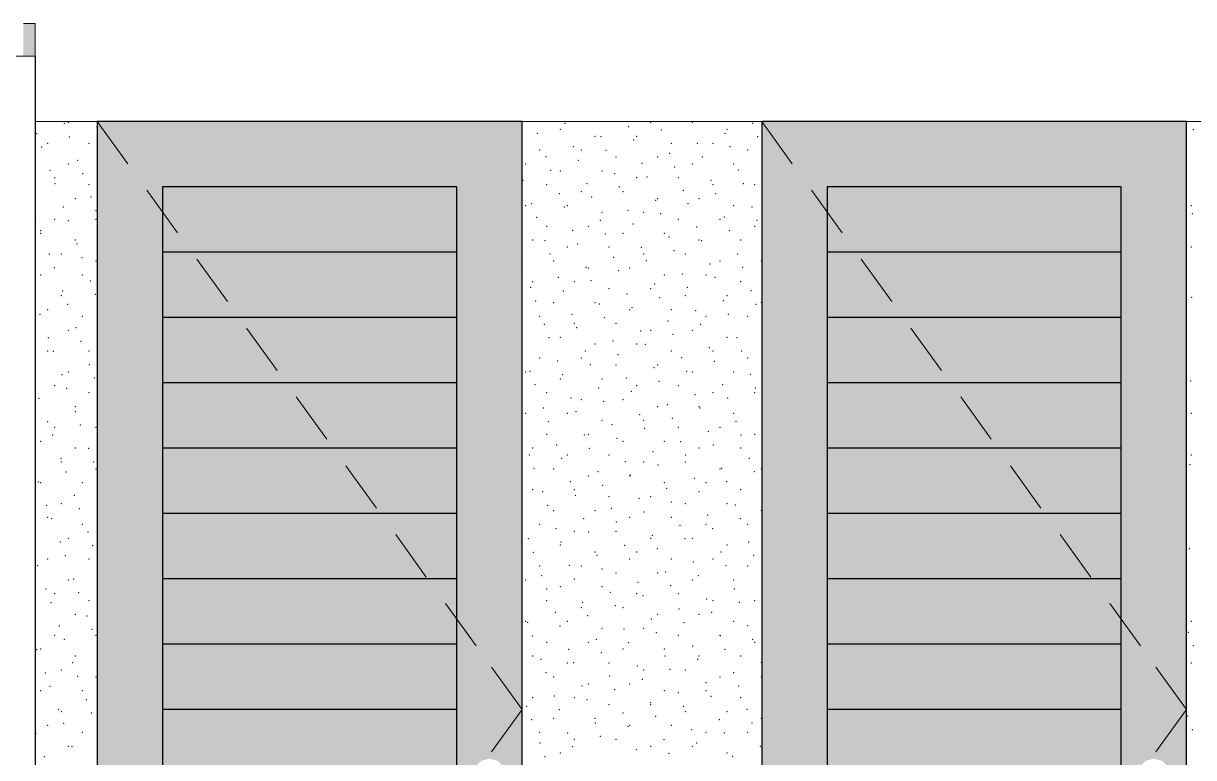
# Model space of a CAD drawing. Header units: metres. Extents: x -77 to 97, y 0 to 6.
# Drawn here: x 82.426 to 84.216, y 1.822 to 2.945 of the extents above; entities that cross this region are included whole.
import ezdxf

# ---------------------------------------------------------------- set-up
doc = ezdxf.new("R2010")
doc.units = ezdxf.units.M
doc.header["$MEASUREMENT"] = 0
for name, color, linetype, lineweight in [('PAREDE.ARQ_Caneta_No__241', 7, 'Continuous', 13), ('Portas Archicad_Caneta_No__3', 7, 'Continuous', 25), ('Portas Archicad_Caneta_No__98', 7, 'Continuous', 0)]:
    doc.layers.add(name, color=color, linetype=linetype, lineweight=lineweight)
doc.layers.add('PAREDE.ARQ_Caneta_No__97', color=7, linetype='Continuous', lineweight=5, true_color=0x6b6b6b)
doc.layers.add('Portas Archicad_Caneta_No__97', color=7, linetype='Continuous', lineweight=5, true_color=0x6b6b6b)
doc.layers.add('Portas Archicad', color=7, linetype='Continuous')

msp = doc.modelspace()

# ---------------------------------------------------------------- hatches: boundary and pattern name
at = {"layer": 'Portas Archicad', "linetype": 'Continuous', "lineweight": 0, "true_color": 0xffffff}
for points in [[(82.4438, 2.8953), (82.4438, 2.9453), (82.4258, 2.9453), (82.4258, 2.8953)], [(82.5388, 0.9953), (82.6388, 1.0953), (82.6388, 2.6953), (82.5388, 2.7953)], [(83.1888, 2.7953), (82.5388, 2.7953), (82.6388, 2.6953), (83.0888, 2.6953)], [(83.5555, 0.9953), (83.6555, 1.0953), (83.6555, 2.6953), (83.5555, 2.7953)], [(84.2055, 2.7953), (83.5555, 2.7953), (83.6555, 2.6953), (84.1055, 2.6953)], [(82.6388, 2.5953), (83.0888, 2.5953), (83.0888, 2.6953), (82.6388, 2.6953)], [(83.6555, 2.5953), (84.1055, 2.5953), (84.1055, 2.6953), (83.6555, 2.6953)], [(82.6388, 2.5953), (82.6388, 2.4953), (83.0888, 2.4953), (83.0888, 2.5953)], [(83.6555, 2.4953), (84.1055, 2.4953), (84.1055, 2.5953), (83.6555, 2.5953)], [(82.6388, 2.4953), (82.6388, 2.3953), (83.0888, 2.3953), (83.0888, 2.4953)], [(83.6555, 2.3953), (84.1055, 2.3953), (84.1055, 2.4953), (83.6555, 2.4953)], [(82.6388, 2.3953), (82.6388, 2.2953), (83.0888, 2.2953), (83.0888, 2.3953)], [(83.6555, 2.2953), (84.1055, 2.2953), (84.1055, 2.3953), (83.6555, 2.3953)], [(82.6388, 2.1953), (83.0888, 2.1953), (83.0888, 2.2953), (82.6388, 2.2953)], [(83.6555, 2.1953), (84.1055, 2.1953), (84.1055, 2.2953), (83.6555, 2.2953)], [(82.6388, 2.1953), (82.6388, 2.0953), (83.0888, 2.0953), (83.0888, 2.1953)], [(83.6555, 2.0953), (84.1055, 2.0953), (84.1055, 2.1953), (83.6555, 2.1953)], [(82.6388, 2.0953), (82.6388, 1.9953), (83.0888, 1.9953), (83.0888, 2.0953)], [(83.6555, 1.9953), (84.1055, 1.9953), (84.1055, 2.0953), (83.6555, 2.0953)], [(82.6388, 1.9953), (82.6388, 1.8953), (83.0888, 1.8953), (83.0888, 1.9953)], [(83.6555, 1.8953), (84.1055, 1.8953), (84.1055, 1.9953), (83.6555, 1.9953)], [(82.6388, 1.7953), (83.0888, 1.7953), (83.0888, 1.8953), (82.6388, 1.8953)], [(83.6555, 1.7953), (84.1055, 1.7953), (84.1055, 1.8953), (83.6555, 1.8953)]]:
    msp.add_hatch(color=7, dxfattribs=at).paths.add_polyline_path(points)
h = msp.add_hatch(color=7, dxfattribs=at)
h.paths.add_polyline_path([(83.0888, 1.0953), (83.1888, 0.9953), (83.1888, 2.7953), (83.0888, 2.6953)])
h.paths.add_polyline_path([(83.1138, 1.7953), (83.1171, 1.8078), (83.1263, 1.8169), (83.1388, 1.8203), (83.1513, 1.8169), (83.1604, 1.8078), (83.1638, 1.7953), (83.1604, 1.7828), (83.1513, 1.7736), (83.1388, 1.7703), (83.1263, 1.7736), (83.1171, 1.7828)], flags=0)
h = msp.add_hatch(color=7, dxfattribs=at)
h.paths.add_polyline_path([(84.1055, 1.0953), (84.2055, 0.9953), (84.2055, 2.7953), (84.1055, 2.6953)])
h.paths.add_polyline_path([(84.1339, 1.7828), (84.1305, 1.7953), (84.1339, 1.8078), (84.143, 1.8169), (84.1555, 1.8203), (84.168, 1.8169), (84.1772, 1.8078), (84.1805, 1.7953), (84.1772, 1.7828), (84.168, 1.7736), (84.1555, 1.7703), (84.143, 1.7736)], flags=0)

# ---------------------------------------------------------------- linework, layer by layer
at = {"layer": 'PAREDE.ARQ_Caneta_No__241', "color": 7, "linetype": 'Continuous', "lineweight": 13}
for p, q in [((82.5388, 2.7953), (82.4438, 2.7953)), ((83.5555, 2.7953), (83.1888, 2.7953)), ((84.5635, 2.7953), (84.2055, 2.7953))]:
    msp.add_line(p, q, dxfattribs=at)
at = {"layer": 'PAREDE.ARQ_Caneta_No__97', "color": 251, "linetype": 'Continuous', "lineweight": 5, "true_color": 0x6b6b6b}
for p in [(82.4946, 2.7939), (83.3855, 2.7939), (83.4492, 2.7939), (82.4461, 2.7768), (82.4884, 2.7922), (82.5382, 2.787), (83.2123, 2.7769), (83.2476, 2.7833), (83.2545, 2.7923), (83.3521, 2.7874), (83.4019, 2.7821), (83.4995, 2.7772), (83.5022, 2.7833), (83.5418, 2.7925), (84.2159, 2.7825), (82.4628, 2.762), (82.4959, 2.7716), (82.5264, 2.762), (83.3007, 2.7727), (83.3098, 2.772), (83.3596, 2.7667), (83.3643, 2.7727), (83.4173, 2.762), (83.4572, 2.7618), (83.481, 2.762), (83.5493, 2.7719), (82.4536, 2.7562), (83.2158, 2.7514), (83.2253, 2.7412), (83.2675, 2.7566), (83.2795, 2.7514), (83.3174, 2.7513), (83.3325, 2.7408), (83.3961, 2.7408), (83.4149, 2.7464), (83.4647, 2.7411), (83.507, 2.7565), (83.534, 2.7514), (82.4946, 2.7302), (82.5089, 2.7359), (83.1946, 2.7302), (83.2751, 2.7359), (83.3726, 2.731), (83.4224, 2.7257), (83.4492, 2.7302), (83.5128, 2.7302), (82.4666, 2.7205), (82.4734, 2.709), (82.5164, 2.7152), (83.1905, 2.7051), (83.2328, 2.7205), (83.2476, 2.7196), (83.3113, 2.7196), (83.3303, 2.7156), (83.3643, 2.709), (83.3802, 2.7103), (83.428, 2.709), (83.4777, 2.7054), (83.52, 2.7208), (82.4741, 2.6998), (82.5264, 2.6984), (83.2264, 2.6984), (83.2795, 2.6878), (83.2881, 2.7002), (83.3379, 2.6949), (83.3431, 2.6878), (83.4354, 2.69), (83.481, 2.6984), (83.5275, 2.7001), (83.5446, 2.6984), (82.5052, 2.6772), (82.5294, 2.6795), (83.2035, 2.6694), (83.2458, 2.6848), (83.2956, 2.6795), (83.3932, 2.6746), (83.3961, 2.6772), (83.443, 2.6693), (83.4598, 2.6772), (83.4853, 2.6847), (82.4871, 2.6641), (82.5369, 2.6588), (83.1946, 2.6666), (83.2533, 2.6641), (83.2582, 2.6666), (83.3113, 2.656), (83.3509, 2.6592), (83.3749, 2.656), (83.4007, 2.6539), (83.5128, 2.6666), (83.5405, 2.6644), (84.2128, 2.6666), (84.2146, 2.6543), (82.4448, 2.6487), (82.4734, 2.6454), (82.4946, 2.6434), (82.537, 2.6454), (83.211, 2.6487), (83.2264, 2.6348), (83.2901, 2.6348), (83.3086, 2.6438), (83.3584, 2.6385), (83.428, 2.6454), (83.456, 2.6336), (83.4916, 2.6454), (83.4982, 2.649), (83.5446, 2.6348), (83.5481, 2.6437), (82.4521, 2.6242), (82.4523, 2.628), (83.2663, 2.6284), (83.3161, 2.6231), (83.3431, 2.6242), (83.4067, 2.6242), (83.4137, 2.6182), (83.5058, 2.6283), (82.5052, 2.6136), (82.5076, 2.6077), (83.2052, 2.6136), (83.224, 2.613), (83.2582, 2.6029), (83.2738, 2.6078), (83.3219, 2.6029), (83.3714, 2.6028), (83.4212, 2.5975), (83.4598, 2.6136), (83.4635, 2.6129), (83.5234, 2.6136), (84.2128, 2.6029), (82.4653, 2.5923), (82.484, 2.5923), (82.5152, 2.587), (82.537, 2.5817), (83.2315, 2.5924), (83.237, 2.5817), (83.3291, 2.5874), (83.3749, 2.5923), (83.3789, 2.5822), (83.4386, 2.5923), (83.4916, 2.5817), (83.5188, 2.5926), (83.5552, 2.5817), (82.4729, 2.5716), (83.1892, 2.577), (83.2868, 2.572), (83.2901, 2.5711), (83.3366, 2.5668), (83.3537, 2.5711), (83.4342, 2.5618), (83.4765, 2.5772), (83.5263, 2.5719), (82.4521, 2.5605), (82.5158, 2.5605), (82.5282, 2.5513), (83.2052, 2.5499), (83.2445, 2.5567), (83.2689, 2.5499), (83.2943, 2.5514), (83.3919, 2.5464), (83.4067, 2.5605), (83.4704, 2.5605), (83.484, 2.5566), (83.5234, 2.5499), (82.484, 2.5287), (82.4859, 2.5359), (82.5357, 2.5306), (83.2022, 2.5413), (83.2521, 2.536), (83.3219, 2.5393), (83.3496, 2.5311), (83.3855, 2.5393), (83.3994, 2.5258), (83.4386, 2.5287), (83.4417, 2.5412), (83.5022, 2.5287), (83.5393, 2.5362), (84.2134, 2.5262), (82.4628, 2.5075), (82.4934, 2.5153), (83.2098, 2.5206), (83.237, 2.5181), (83.3007, 2.5181), (83.3073, 2.5157), (83.3537, 2.5075), (83.3571, 2.5104), (83.4173, 2.5075), (83.497, 2.5208), (83.5468, 2.5156), (83.5552, 2.5181), (82.4511, 2.4999), (82.5158, 2.4969), (83.2158, 2.4969), (83.2651, 2.5003), (83.3149, 2.495), (83.4124, 2.4901), (83.4547, 2.5055), (83.4704, 2.4969), (83.5045, 2.5002), (83.534, 2.4969), (82.4946, 2.4757), (82.5064, 2.4795), (83.2228, 2.4849), (83.2689, 2.4863), (83.2726, 2.4796), (83.3325, 2.4863), (83.3701, 2.4747), (83.3855, 2.4757), (83.4492, 2.4757), (83.4622, 2.4848), (82.4641, 2.4642), (82.5139, 2.4589), (83.2303, 2.4642), (83.2476, 2.4651), (83.3007, 2.4545), (83.3279, 2.4593), (83.3643, 2.4545), (83.3777, 2.454), (83.42, 2.4694), (83.5022, 2.4651), (83.5175, 2.4645), (82.4628, 2.4438), (82.4716, 2.4435), (82.5264, 2.4438), (83.2856, 2.4439), (83.3354, 2.4386), (83.4173, 2.4438), (83.4752, 2.4491), (83.481, 2.4438), (83.525, 2.4438), (82.5269, 2.4232), (83.2158, 2.4332), (83.2433, 2.4285), (83.2795, 2.4332), (83.2931, 2.4232), (83.3325, 2.4226), (83.3907, 2.4183), (83.3961, 2.4226), (83.433, 2.4337), (83.4828, 2.4284), (83.534, 2.4332), (82.4846, 2.4078), (82.4946, 2.412), (82.5344, 2.4025), (83.1946, 2.412), (83.201, 2.4131), (83.2476, 2.4014), (83.2508, 2.4078), (83.3113, 2.4014), (83.3484, 2.4029), (83.4405, 2.413), (83.4492, 2.412), (83.5128, 2.412), (83.538, 2.4081), (82.4734, 2.3908), (82.4921, 2.3871), (83.2085, 2.3924), (83.3061, 2.3875), (83.3559, 2.3822), (83.3643, 2.3908), (83.3982, 2.3976), (83.428, 2.3908), (83.4958, 2.3927), (83.5456, 2.3874), (84.2121, 2.398), (82.4499, 2.3717), (82.5264, 2.3802), (83.2264, 2.3802), (83.2638, 2.3721), (83.2795, 2.3696), (83.3136, 2.3668), (83.3431, 2.3696), (83.4535, 2.3773), (83.481, 2.3802), (83.5033, 2.372), (83.5446, 2.3802), (82.5051, 2.3514), (82.5052, 2.359), (83.1946, 2.3484), (83.2215, 2.3567), (83.2582, 2.3484), (83.2713, 2.3514), (83.3689, 2.3465), (83.3961, 2.359), (83.4112, 2.3619), (83.4598, 2.359), (83.461, 2.3566), (83.5128, 2.3484), (84.2128, 2.3484), (82.4629, 2.336), (82.5127, 2.3307), (83.229, 2.3361), (83.3113, 2.3378), (83.3266, 2.3311), (83.3749, 2.3378), (83.4187, 2.3412), (83.5163, 2.3363), (82.4704, 2.3153), (82.4734, 2.3272), (82.537, 2.3272), (83.2264, 2.3166), (83.2843, 2.3157), (83.2901, 2.3166), (83.3341, 2.3105), (83.3764, 2.3258), (83.428, 2.3272), (83.474, 2.3209), (83.4916, 2.3272), (83.5238, 2.3156), (83.5446, 2.3166), (82.4521, 2.306), (82.5052, 2.2954), (82.5257, 2.295), (83.2052, 2.2954), (83.242, 2.3003), (83.2919, 2.2951), (83.3431, 2.306), (83.4067, 2.306), (83.4317, 2.3055), (83.4598, 2.2954), (83.4815, 2.3002), (83.5234, 2.2954), (82.4834, 2.2796), (82.484, 2.2741), (82.5332, 2.2743), (83.1998, 2.285), (83.2496, 2.2797), (83.2582, 2.2847), (83.3219, 2.2847), (83.3471, 2.2747), (83.3749, 2.2741), (83.3894, 2.2901), (83.4386, 2.2741), (83.4392, 2.2849), (83.5368, 2.2799), (84.2128, 2.2847), (82.4909, 2.2589), (82.537, 2.2635), (83.2073, 2.2643), (83.237, 2.2635), (83.3049, 2.2594), (83.3969, 2.2695), (83.4916, 2.2635), (83.4945, 2.2645), (83.5443, 2.2593), (83.5552, 2.2635), (84.2109, 2.2699), (82.4486, 2.2436), (82.4521, 2.2423), (82.5158, 2.2423), (83.2626, 2.244), (83.2901, 2.2529), (83.3124, 2.2387), (83.3537, 2.2529), (83.3547, 2.2541), (83.4067, 2.2423), (83.4522, 2.2491), (83.4704, 2.2423), (83.502, 2.2439), (82.5039, 2.2232), (83.2052, 2.2317), (83.2203, 2.2286), (83.2689, 2.2317), (83.2701, 2.2233), (83.3219, 2.2211), (83.3855, 2.2211), (83.4099, 2.2338), (83.4598, 2.2285), (83.5234, 2.2317), (82.4616, 2.2078), (82.484, 2.2105), (82.5114, 2.2026), (83.2278, 2.2079), (83.3254, 2.203), (83.3677, 2.2184), (83.4175, 2.2131), (83.4386, 2.2105), (83.5022, 2.2105), (83.515, 2.2082), (82.4628, 2.1893), (82.4691, 2.1872), (83.237, 2.1999), (83.2831, 2.1876), (83.3007, 2.1999), (83.3537, 2.1893), (83.3752, 2.1977), (83.4173, 2.1893), (83.4728, 2.1928), (83.5226, 2.1875), (83.5552, 2.1999), (82.5158, 2.1787), (82.5244, 2.1669), (83.2158, 2.1787), (83.2408, 2.1722), (83.2689, 2.1681), (83.2906, 2.1669), (83.3325, 2.1681), (83.3329, 2.1823), (83.4305, 2.1774), (83.4704, 2.1787), (83.4803, 2.1721), (83.534, 2.1787), (82.4821, 2.1515), (82.4946, 2.1575), (83.1985, 2.1568), (83.2483, 2.1515), (83.3855, 2.1575), (83.3882, 2.162), (83.438, 2.1567), (83.4492, 2.1575), (83.5356, 2.1518), (82.5319, 2.1462), (83.206, 2.1361), (83.2476, 2.1469), (83.3007, 2.1363), (83.3036, 2.1312), (83.3459, 2.1466), (83.3643, 2.1363), (83.3957, 2.1413), (83.4933, 2.1364), (83.5022, 2.1469), (83.5431, 2.1311), (84.2097, 2.1417), (82.4474, 2.1154), (82.4628, 2.1256), (82.4897, 2.1308), (82.5264, 2.1256), (83.2158, 2.115), (83.2613, 2.1158), (83.2795, 2.115), (83.3534, 2.1259), (83.4173, 2.1256), (83.451, 2.121), (83.481, 2.1256), (83.5008, 2.1157), (83.534, 2.115), (82.5027, 2.0951), (83.219, 2.1004), (83.2688, 2.0951), (83.3111, 2.1105), (83.3325, 2.1044), (83.3961, 2.1044), (83.4087, 2.1056), (83.4585, 2.1003), (82.4604, 2.0797), (82.4946, 2.0938), (83.1946, 2.0938), (83.2266, 2.0797), (83.2476, 2.0832), (83.3113, 2.0832), (83.3664, 2.0902), (83.4162, 2.0849), (83.4492, 2.0938), (83.5128, 2.0938), (83.5138, 2.08), (82.4734, 2.0726), (82.5102, 2.0744), (82.5264, 2.062), (83.2264, 2.062), (83.2818, 2.0594), (83.3241, 2.0748), (83.3643, 2.0726), (83.3739, 2.0695), (83.428, 2.0726), (83.4715, 2.0646), (83.481, 2.062), (83.5213, 2.0593), (83.5446, 2.062), (82.4679, 2.059), (83.2396, 2.044), (83.2795, 2.0514), (83.3317, 2.0541), (83.3431, 2.0514), (83.4292, 2.0492), (83.479, 2.0439), (82.5052, 2.0408), (82.5232, 2.0387), (83.1946, 2.0302), (83.1973, 2.0286), (83.2582, 2.0302), (83.2894, 2.0388), (83.3869, 2.0338), (83.3961, 2.0408), (83.4367, 2.0285), (83.4598, 2.0408), (83.5128, 2.0302), (83.5343, 2.0236), (84.2128, 2.0302), (82.4734, 2.009), (82.4809, 2.0233), (82.5307, 2.018), (82.537, 2.009), (83.2048, 2.008), (83.2471, 2.0234), (83.3113, 2.0196), (83.3446, 2.0184), (83.3749, 2.0196), (83.3945, 2.0132), (83.428, 2.009), (83.4916, 2.009), (83.492, 2.0082), (84.2084, 2.0136), (82.4521, 1.9878), (82.4884, 2.0026), (83.2264, 1.9984), (83.2601, 1.9877), (83.2901, 1.9984), (83.3024, 2.003), (83.3431, 1.9878), (83.3522, 1.9978), (83.4067, 1.9878), (83.4497, 1.9928), (83.5418, 2.0029), (83.5446, 1.9984), (84.2159, 1.9929), (82.4461, 1.9872), (82.5052, 1.9772), (83.2052, 1.9772), (83.2178, 1.9723), (83.3099, 1.9824), (83.4075, 1.9774), (83.4573, 1.9722), (83.4598, 1.9772), (83.4996, 1.9876), (83.5234, 1.9772), (82.484, 1.9559), (82.5014, 1.9669), (83.2582, 1.9666), (83.2676, 1.967), (83.3219, 1.9666), (83.3652, 1.9621), (83.3749, 1.9559), (83.415, 1.9568), (83.4386, 1.9559), (83.5126, 1.9518), (83.5548, 1.9672), (84.2128, 1.9666), (82.4591, 1.9515), (82.5089, 1.9463), (82.537, 1.9453), (83.2253, 1.9516), (83.237, 1.9453), (83.2901, 1.9347), (83.3229, 1.9467), (83.3537, 1.9347), (83.3727, 1.9414), (83.4703, 1.9365), (83.4916, 1.9453), (83.5552, 1.9453), (82.4521, 1.9241), (82.4667, 1.9309), (82.5158, 1.9241), (83.2806, 1.9313), (83.3304, 1.926), (83.4067, 1.9241), (83.428, 1.9211), (83.4704, 1.9241), (83.5201, 1.9312), (82.5219, 1.9105), (83.196, 1.9005), (83.2052, 1.9135), (83.2383, 1.9159), (83.2689, 1.9135), (83.2881, 1.9106), (83.3219, 1.9029), (83.3855, 1.9029), (83.3857, 1.9057), (83.4355, 1.9004), (83.4778, 1.9158), (83.5234, 1.9135), (82.4796, 1.8952), (82.484, 1.8923), (82.5295, 1.8899), (83.237, 1.8817), (83.2458, 1.8952), (83.3007, 1.8817), (83.3434, 1.8903), (83.3932, 1.885), (83.4386, 1.8923), (83.5022, 1.8923), (83.5331, 1.8955), (83.5552, 1.8817), (84.2072, 1.8854), (82.4628, 1.8711), (82.4872, 1.8745), (83.2036, 1.8798), (83.3011, 1.8749), (83.3509, 1.8696), (83.3537, 1.8711), (83.4173, 1.8711), (83.4485, 1.8647), (83.4908, 1.8801), (83.5406, 1.8748), (84.2147, 1.8647), (82.4449, 1.8591), (82.5158, 1.8605), (83.2158, 1.8605), (83.2588, 1.8595), (83.2689, 1.8499), (83.3086, 1.8542), (83.3325, 1.8499), (83.4062, 1.8493), (83.4704, 1.8605), (83.4983, 1.8594), (83.534, 1.8605), (82.4946, 1.8393), (82.5002, 1.8388), (83.2165, 1.8441), (83.2476, 1.8287), (83.2664, 1.8388), (83.3639, 1.8339), (83.3855, 1.8393), (83.4137, 1.8286), (83.4492, 1.8393), (83.456, 1.844), (83.5022, 1.8287), (83.5536, 1.8391), (82.4579, 1.8234), (83.2241, 1.8234), (83.5113, 1.8237)]:
    msp.add_point(p, dxfattribs=at)
at = {"layer": 'Portas Archicad_Caneta_No__3', "color": 7, "linetype": 'Continuous', "lineweight": 25}
for p, q in [((82.4438, 2.8953), (82.4438, 0.7953)), ((82.5388, 2.7953), (82.5388, 0.9953)), ((83.1888, 2.7953), (82.5388, 2.7953)), ((83.1888, 0.9953), (83.1888, 2.7953)), ((83.5555, 2.7953), (83.5555, 0.9953)), ((84.2055, 2.7953), (83.5555, 2.7953)), ((84.2055, 0.9953), (84.2055, 2.7953)), ((83.0888, 2.6953), (82.6388, 2.6953)), ((82.6388, 2.6953), (82.6388, 2.5953)), ((83.0888, 2.5953), (83.0888, 2.6953)), ((84.1055, 2.6953), (83.6555, 2.6953)), ((83.6555, 2.6953), (83.6555, 2.5953)), ((84.1055, 2.5953), (84.1055, 2.6953)), ((83.0888, 2.5953), (82.6388, 2.5953)), ((82.6388, 2.5953), (82.6388, 2.4953)), ((83.0888, 2.4953), (83.0888, 2.5953)), ((84.1055, 2.5953), (83.6555, 2.5953)), ((83.6555, 2.5953), (83.6555, 2.4953)), ((84.1055, 2.4953), (84.1055, 2.5953)), ((83.0888, 2.4953), (82.6388, 2.4953)), ((82.6388, 2.4953), (82.6388, 2.3953)), ((83.0888, 2.3953), (83.0888, 2.4953)), ((84.1055, 2.4953), (83.6555, 2.4953)), ((83.6555, 2.4953), (83.6555, 2.3953)), ((84.1055, 2.3953), (84.1055, 2.4953)), ((83.0888, 2.3953), (82.6388, 2.3953)), ((82.6388, 2.3953), (82.6388, 2.2953)), ((83.0888, 2.2953), (83.0888, 2.3953)), ((84.1055, 2.3953), (83.6555, 2.3953)), ((83.6555, 2.3953), (83.6555, 2.2953)), ((84.1055, 2.2953), (84.1055, 2.3953)), ((83.0888, 2.2953), (82.6388, 2.2953)), ((82.6388, 2.2953), (82.6388, 2.1953)), ((83.0888, 2.1953), (83.0888, 2.2953)), ((84.1055, 2.2953), (83.6555, 2.2953)), ((83.6555, 2.2953), (83.6555, 2.1953)), ((84.1055, 2.1953), (84.1055, 2.2953)), ((83.0888, 2.1953), (82.6388, 2.1953)), ((82.6388, 2.1953), (82.6388, 2.0953)), ((83.0888, 2.0953), (83.0888, 2.1953)), ((84.1055, 2.1953), (83.6555, 2.1953)), ((83.6555, 2.1953), (83.6555, 2.0953)), ((84.1055, 2.0953), (84.1055, 2.1953)), ((83.0888, 2.0953), (82.6388, 2.0953)), ((82.6388, 2.0953), (82.6388, 1.9953)), ((83.0888, 1.9953), (83.0888, 2.0953)), ((84.1055, 2.0953), (83.6555, 2.0953)), ((83.6555, 2.0953), (83.6555, 1.9953)), ((84.1055, 1.9953), (84.1055, 2.0953)), ((83.0888, 1.9953), (82.6388, 1.9953)), ((82.6388, 1.9953), (82.6388, 1.8953)), ((83.0888, 1.8953), (83.0888, 1.9953)), ((84.1055, 1.9953), (83.6555, 1.9953)), ((83.6555, 1.9953), (83.6555, 1.8953)), ((84.1055, 1.8953), (84.1055, 1.9953)), ((83.0888, 1.8953), (82.6388, 1.8953)), ((82.6388, 1.8953), (82.6388, 1.7953)), ((83.0888, 1.7953), (83.0888, 1.8953)), ((84.1055, 1.8953), (83.6555, 1.8953)), ((83.6555, 1.8953), (83.6555, 1.7953)), ((84.1055, 1.7953), (84.1055, 1.8953))]:
    msp.add_line(p, q, dxfattribs=at)
at = {"layer": 'Portas Archicad_Caneta_No__97', "color": 251, "linetype": 'Continuous', "lineweight": 5, "true_color": 0x6b6b6b}
for p, q in [((82.5388, 2.7953), (82.5856, 2.7304)), ((83.5555, 2.7953), (83.6024, 2.7304)), ((82.6149, 2.6899), (82.6617, 2.625)), ((83.6316, 2.6899), (83.6785, 2.625)), ((82.691, 2.5845), (82.7379, 2.5197)), ((83.7077, 2.5845), (83.7546, 2.5197)), ((82.7671, 2.4791), (82.814, 2.4143)), ((83.7839, 2.4791), (83.8307, 2.4143)), ((82.8432, 2.3737), (82.8901, 2.3089)), ((83.86, 2.3737), (83.9068, 2.3089)), ((82.9194, 2.2683), (82.9662, 2.2035)), ((83.9361, 2.2683), (83.9829, 2.2035)), ((82.9955, 2.163), (83.0423, 2.0981)), ((84.0122, 2.163), (84.059, 2.0981)), ((83.0716, 2.0576), (83.1184, 1.9927)), ((84.0883, 2.0576), (84.1351, 1.9927)), ((83.1419, 1.9601), (83.1888, 1.8953)), ((84.1587, 1.9601), (84.2055, 1.8953)), ((83.1419, 1.8304), (83.1888, 1.8953)), ((84.1587, 1.8304), (84.2055, 1.8953))]:
    msp.add_line(p, q, dxfattribs=at)
at = {"layer": 'Portas Archicad_Caneta_No__98', "color": 7, "linetype": 'Continuous', "lineweight": 0}
for q in [(82.4258, 2.9453), (82.4438, 2.8953)]:
    msp.add_line((82.4438, 2.9453), q, dxfattribs=at)
at = {"layer": 'Portas Archicad_Caneta_No__98', "color": 7, "linetype": 'Continuous', "lineweight": 0, "flags": 128}
msp.add_lwpolyline([(82.4438, 2.8953), (82.4258, 2.8953), (82.2258, 2.8953)], dxfattribs=at)

doc.saveas('drawing.dxf')
